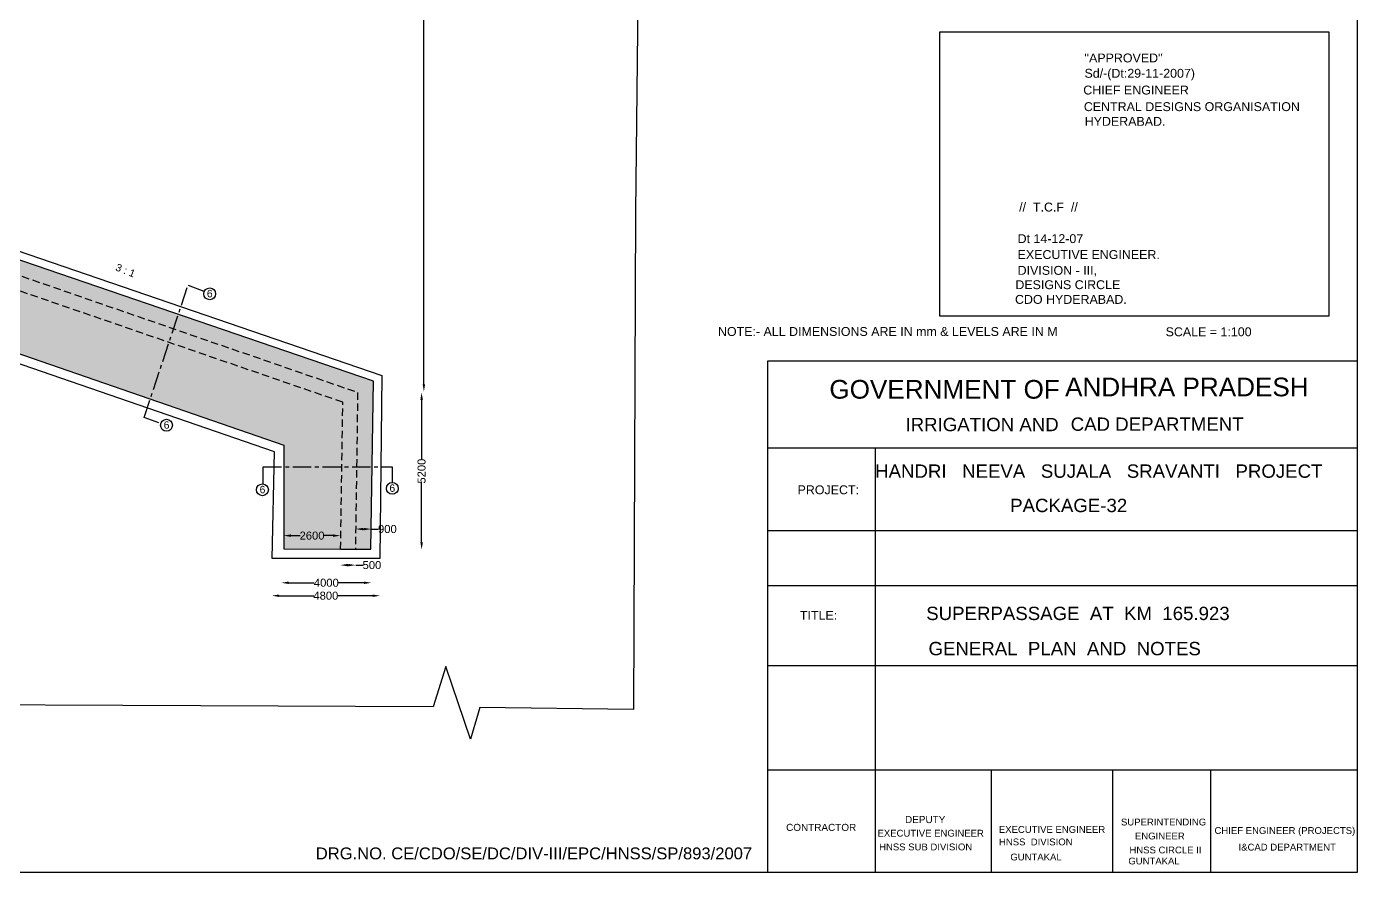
# Model space of a CAD drawing. Header units: millimetres. Extents: x 1761 to 117787, y 1869 to 85529.
# Drawn here: x 72883 to 117774, y 1869 to 30401 of the extents above; entities that cross this region are included whole.
import ezdxf

# ---------------------------------------------------------------- set-up
doc = ezdxf.new("R2010")
doc.units = ezdxf.units.MM
doc.header["$MEASUREMENT"] = 0
doc.linetypes.add('CENTER', pattern=[2, 1.25, -0.25, 0.25, -0.25])
doc.linetypes.add('DASHED', pattern=[0.75, 0.5, -0.25])
for name, color, linetype in [('DIM', 7, 'Continuous'), ('DWG', 7, 'Continuous'), ('TXT', 7, 'Continuous')]:
    doc.layers.add(name, color=color, linetype=linetype)
doc.styles.get("Standard").update_dxf_attribs({"font": 'arial.ttf'})
doc.dimstyles.new('Civil', dxfattribs={"dimtxt": 270, "dimasz": 250, "dimexe": 0.1, "dimexo": 0.0625, "dimgap": 0.09, "dimtad": 0, "dimdec": 0, "dimzin": 12, "dimdsep": 46, "dimtxsty": 'Standard', "dimcen": 0.1, "dimse1": 1, "dimse2": 1, "dimadec": 0, "dimazin": 2, "dimtfac": 1, "dimtdec": 0, "dimtofl": 0, "dimtmove": 0, "dimatfit": 3, "dimfxl": 1, "dimfrac": 1, "dimtolj": 1, "dimtzin": 0, "dimarcsym": 0})

# ---------------------------------------------------------------- blocks, each defined once
blk = doc.blocks.new('*D70')
at = {"layer": 'Defpoints', "color": 0, "transparency": 16777216}
for p in [(85994, 48512), (86284, 48512), (85994, 18087)]:
    blk.add_point(p, dxfattribs=at)
at = {"layer": 'DIM', "color": 0, "lineweight": -2, "transparency": 16777216}
for p, q in [((86284, 48262), (86284, 33807)), ((86284, 18337), (86284, 32792))]:
    blk.add_line(p, q, dxfattribs=at)
at = {"layer": 'DIM', "color": 0, "transparency": 16777216}
for points in [[(86242, 48262), (86325, 48262), (86284, 48512)], [(86242, 18337), (86325, 18337), (86284, 18087)]]:
    blk.add_solid(points, dxfattribs=at)
at = {"layer": 'DIM', "color": 0, "transparency": 16777216, "insert": (86284, 33299), "char_height": 270, "attachment_point": 5, "rotation": 90}
blk.add_mtext('\\A1;30000', dxfattribs=at)
blk = doc.blocks.new('*D71')
at = {"layer": 'Defpoints', "color": 0, "transparency": 16777216}
for p in [(86304, 18060), (86207, 12751), (86304, 12751)]:
    blk.add_point(p, dxfattribs=at)
at = {"layer": 'DIM', "color": 0, "lineweight": -2, "transparency": 16777216}
for p, q in [((86207, 17810), (86207, 15808)), ((86207, 13001), (86207, 15003))]:
    blk.add_line(p, q, dxfattribs=at)
at = {"layer": 'DIM', "color": 0, "transparency": 16777216}
for points in [[(86166, 17810), (86249, 17810), (86207, 18060)], [(86166, 13001), (86249, 13001), (86207, 12751)]]:
    blk.add_solid(points, dxfattribs=at)
at = {"layer": 'DIM', "color": 0, "transparency": 16777216, "insert": (86207, 15405), "char_height": 270, "attachment_point": 5, "rotation": 90}
blk.add_mtext('\\A1;5200', dxfattribs=at)
blk = doc.blocks.new('*D72')
at = {"layer": 'Defpoints', "color": 0, "transparency": 16777216}
for p in [(81152, 11157), (84802, 11203), (84802, 11157)]:
    blk.add_point(p, dxfattribs=at)
at = {"layer": 'DIM', "color": 0, "lineweight": -2, "transparency": 16777216}
for p, q in [((81402, 11203), (82569, 11203)), ((84552, 11203), (83386, 11203))]:
    blk.add_line(p, q, dxfattribs=at)
at = {"layer": 'DIM', "color": 0, "transparency": 16777216}
for points in [[(81402, 11245), (81402, 11161), (81152, 11203)], [(84552, 11245), (84552, 11161), (84802, 11203)]]:
    blk.add_solid(points, dxfattribs=at)
at = {"layer": 'DIM', "color": 0, "transparency": 16777216, "insert": (82977, 11203), "char_height": 270, "attachment_point": 5}
blk.add_mtext('\\A1;4800', dxfattribs=at)
blk = doc.blocks.new('*D73')
at = {"layer": 'Defpoints', "color": 0, "transparency": 16777216}
for p in [(81474, 11616), (84512, 11639), (84512, 11616)]:
    blk.add_point(p, dxfattribs=at)
at = {"layer": 'DIM', "color": 0, "lineweight": -2, "transparency": 16777216}
for p, q in [((81724, 11639), (82584, 11639)), ((84262, 11639), (83401, 11639))]:
    blk.add_line(p, q, dxfattribs=at)
at = {"layer": 'DIM', "color": 0, "transparency": 16777216}
for points in [[(81724, 11680), (81724, 11597), (81474, 11639)], [(84262, 11680), (84262, 11597), (84512, 11639)]]:
    blk.add_solid(points, dxfattribs=at)
at = {"layer": 'DIM', "color": 0, "transparency": 16777216, "insert": (82993, 11639), "char_height": 270, "attachment_point": 5}
blk.add_mtext('\\A1;4000', dxfattribs=at)
blk = doc.blocks.new('*D74')
at = {"layer": 'Defpoints', "color": 0, "transparency": 16777216}
for p in [(81550, 13214), (83471, 13229), (83471, 13214)]:
    blk.add_point(p, dxfattribs=at)
at = {"layer": 'DIM', "color": 0, "lineweight": -2, "transparency": 16777216}
for p, q in [((81800, 13229), (82106, 13229)), ((83221, 13229), (82916, 13229))]:
    blk.add_line(p, q, dxfattribs=at)
at = {"layer": 'DIM', "color": 0, "transparency": 16777216}
for points in [[(81800, 13271), (81800, 13187), (81550, 13229)], [(83221, 13271), (83221, 13187), (83471, 13229)]]:
    blk.add_solid(points, dxfattribs=at)
at = {"layer": 'DIM', "color": 0, "transparency": 16777216, "insert": (82511, 13229), "char_height": 270, "attachment_point": 5}
blk.add_mtext('\\A1;2600', dxfattribs=at)
blk = doc.blocks.new('*D75')
at = {"layer": 'Defpoints', "color": 0, "transparency": 16777216}
for p in [(83471, 12189), (83984, 12235), (83984, 12189)]:
    blk.add_point(p, dxfattribs=at)
at = {"layer": 'DIM', "color": 0, "lineweight": -2, "transparency": 16777216}
for p, q in [((83721, 12235), (83734, 12235)), ((83984, 12235), (84234, 12235))]:
    blk.add_line(p, q, dxfattribs=at)
at = {"layer": 'DIM', "color": 0, "transparency": 16777216}
for points in [[(83721, 12277), (83721, 12193), (83471, 12235)], [(83734, 12277), (83734, 12193), (83984, 12235)]]:
    blk.add_solid(points, dxfattribs=at)
at = {"layer": 'DIM', "color": 0, "transparency": 16777216, "insert": (84531, 12235), "char_height": 270, "attachment_point": 5}
blk.add_mtext('\\A1;500', dxfattribs=at)
blk = doc.blocks.new('*D76')
at = {"layer": 'Defpoints', "color": 0, "transparency": 16777216}
for p in [(83984, 13558), (84504, 13558), (84504, 13451)]:
    blk.add_point(p, dxfattribs=at)
at = {"layer": 'DIM', "color": 0, "lineweight": -2, "transparency": 16777216}
for p, q in [((84234, 13451), (84254, 13451)), ((84504, 13451), (84754, 13451))]:
    blk.add_line(p, q, dxfattribs=at)
at = {"layer": 'DIM', "color": 0, "transparency": 16777216}
for points in [[(84234, 13492), (84234, 13409), (83984, 13451)], [(84254, 13492), (84254, 13409), (84504, 13451)]]:
    blk.add_solid(points, dxfattribs=at)
at = {"layer": 'DIM', "color": 0, "transparency": 16777216, "insert": (85052, 13451), "char_height": 270, "attachment_point": 5}
blk.add_mtext('\\A1;900', dxfattribs=at)

msp = doc.modelspace()

# ---------------------------------------------------------------- hatches: boundary and pattern name
at = {"layer": 'DWG'}
h = msp.add_hatch(dxfattribs=at)
h.set_pattern_fill('AR-CONC', color=256, scale=100, style=0)
h.set_pattern_definition([(50, (0, 0), (717.26, -62.752), [75, -825]), (355, (0, 0), (-138.7513, 752.192), [60, -660]), (100.4514, (59.8, -5.2), (578.5094, 689.4395), [63.74, -701.142]), (46.1842, (0, 200), (1067.241, -165.519), [112.5, -1237.5]), (96.6356, (88.9, 186.2), (934.663, 974.118), [95.61, -1051.713]), (351.1842, (0, 200), (934.662, 974.119), [90, -990]), (21, (100, 150), (596.907, -402.619), [75, -825]), (326, (100, 150), (243.3153, 725.15), [60, -660]), (71.4514, (149.74, 116.45), (840.2226, 322.5305), [63.74, -701.142]), (37.5, (0, 0), (12.15986, 332.89385), [0, -652, 0, -670, 0, -662.5]), (7.5, (0, 0), (263.0695, 394.4117), [0, -382, 0, -637, 0, -252.5]), (327.5, (-223, 0), (533.8224, -22.5549), [0, -250, 0, -780, 0, -1035]), (317.5, (-323, 0), (583.1862, 100.105), [0, -325, 0, -518, 0, -735])])
h.paths.add_polyline_path([(83515.5, 15552.3), (81554.7, 15552.3), (81554.7, 12784.8), (83473.9, 12770.8)])
h.paths.add_polyline_path([(84014, 15552.3), (83515.5, 15552.3), (83473.9, 12770.8), (83975, 12776.5)])
h.paths.add_polyline_path([(84537.2, 15552.3), (84014, 15552.3), (83975, 12776.5), (84493.5, 12776.5)])
h.paths.add_polyline_path([(84582.6, 18437.6), (78000.6, 20688.1), (77841, 20208.7), (84049.3, 18062.2), (84014, 15552.3), (84537.2, 15552.3)])
h.paths.add_polyline_path([(84049.3, 18062.2), (77841, 20208.7), (77687.3, 19747), (83548, 17728.5), (83515.5, 15552.3), (84014, 15552.3)])
h.paths.add_polyline_path([(83548, 17728.5), (77687.3, 19747), (77051.1, 17835.9), (81554.7, 16278.4), (81554.7, 15552.3), (83515.5, 15552.3)])
h.paths.add_polyline_path([(77687.3, 19747), (70525.5, 22213.7), (68907, 22227.7), (68875.4, 19727.8), (72163.4, 19526.3), (77051.1, 17835.9)])
h.paths.add_polyline_path([(70595.9, 22713.7), (68913.1, 22713.7), (68907, 22227.7), (70525.5, 22213.7), (77687.3, 19747), (77841, 20208.7)])
h.paths.add_polyline_path([(70600.1, 23218.4), (70595.9, 22713.7), (77841, 20208.7), (78000.6, 20688.1)])
h.paths.add_polyline_path([(70600.1, 23218.4), (68926.7, 23790.6), (68913.1, 22713.7), (70595.9, 22713.7)])
h.paths.add_polyline_path([(68926.7, 23790.6), (68926.7, 24097.1), (67175.4, 24089.9), (67164.5, 22713.7), (68913.1, 22713.7)])
h.paths.add_polyline_path([(68900.6, 21719.4), (67156.7, 21732.7), (67156, 21639.2), (67067.2, 21639.2), (67067.2, 19727.8), (68875.4, 19727.8)])
h.paths.add_polyline_path([(66939.2, 21639.2), (63017.5, 21639.2), (62996.6, 20132.5), (66916.8, 20132.5)])
h.paths.add_polyline_path([(66793.3, 24723.4, -0.5839069), (66489.9, 24894.6, -0.5918619), (66797.3, 25063.4), (66882.2, 32242.8, -0.3799214), (65875.9, 33433.4), (63679.9, 33445.3), (63546.8, 22730.5), (66454, 22713.7), (66769.5, 22713.7)])
h.paths.add_polyline_path([(63679.9, 33445.3), (63128.3, 33448.3), (63106.1, 30968.9), (63086.3, 26579), (63032.8, 22733.5), (63546.8, 22730.5)])
h.paths.add_polyline_path([(63086.3, 26579), (62597.6, 26581.8), (62534.5, 22736.4), (63032.8, 22733.5)])
h.paths.add_polyline_path([(82027.1, 12948.7), (83001.2, 12948.7), (83001.2, 13505.1), (82027.1, 13505.1)], flags=24)
h.paths.add_polyline_path([(68576.5, 22873.3), (68576.5, 23847.4), (68020.1, 23847.4), (68020.1, 22873.3)], flags=24)
h.paths.add_polyline_path([(67814.6, 23146.3), (67814.6, 23910.6), (67258.2, 23910.6), (67258.2, 23146.3)], flags=24)
h.paths.add_polyline_path([(68715.3, 20234.6), (68715.3, 21208.7), (68158.9, 21208.7), (68158.9, 20234.6)], flags=24)

# ---------------------------------------------------------------- linework, layer by layer
msp.add_lwpolyline([(117771.1, 1869.6), (1761.4, 1869.6), (1761.4, 85529.2), (117771.1, 85529.2)], close=True)
for points in [[(63026.9, 64040.4), (83392.7, 63914.1), (83834.1, 65167.7), (84675.4, 62784.4), (85144.4, 63955.4), (93861.4, 63803.9), (93425.1, 24149.3), (93355.9, 7360.1), (88169.8, 7429), (87852.6, 6368.2), (87019, 8813.8), (86591.5, 7450), (60425.4, 7570.7)], [(66982, 24511), (69338.4, 24496.2), (69338.4, 23953.7), (84864.5, 18636.2), (84803.2, 12461.4), (81170.4, 12461.4), (81241.7, 16061.7), (72085.4, 19217.4), (69216.1, 19426.6), (69216.1, 19317.2), (66503.3, 19317.2), (66503.3, 19802.8), (62702.9, 19856.7), (62730.6, 22003.8)], [(66916.8, 20132.5), (66916.8, 19727.8), (68875.4, 19727.8), (72163.4, 19526.3), (81554.7, 16278.4), (81554.7, 12784.8), (83473.9, 12770.8), (83975, 12776.5), (84493.5, 12776.5), (84582.6, 18437.6), (68926.7, 23790.6), (68926.7, 24097.1), (66975.7, 24089.1)]]:
    msp.add_lwpolyline(points, dxfattribs=at)
at = {"layer": 'DWG', "linetype": 'DASHED', "ltscale": 500}
for points in [[(13919.6, 11501.7), (14018, 18318.1), (23056.4, 22910.3), (49506.6, 22811.5), (66454, 22713.7), (70595.9, 22713.7), (84049.3, 18062.2), (83975, 12776.5)], [(83473.9, 12770.8), (83548, 17728.5), (70525.5, 22213.7), (57384.5, 22327.9), (46646.4, 22379.6), (31496.9, 22488.9), (23053.6, 22425.7), (21334.7, 21476.2), (14531.4, 18023.8), (14427.3, 11501.7)]]:
    msp.add_lwpolyline(points, dxfattribs=at)
at = {"layer": 'DWG', "linetype": 'CENTER', "ltscale": 500}
for points in [[(77342.2, 17035.9), (76842.6, 17209.5), (78330.5, 21679.1), (78862.6, 21473)], [(80860.6, 14988.6), (80860.6, 15552.3), (85219.2, 15552.3), (85219.2, 15029.3)]]:
    msp.add_lwpolyline(points, dxfattribs=at)
at = {"layer": 'TXT'}
for p, q in [((97885, 16190.3), (117773.6, 16190.3)), ((101501.6, 16188.1), (101501.6, 8849.4)), ((97884.3, 13401.3), (117771.1, 13401.3)), ((97889.1, 11543.2), (117770.3, 11543.2)), ((97881.4, 8849.4), (117768.8, 8849.4)), ((101501.6, 8849.4), (101501.6, 1881.1)), ((97895.9, 5334), (117770.8, 5334)), ((105416.3, 5332.1), (105416.3, 1869.6)), ((109514.5, 5335.8), (109514.5, 1869)), ((112818.3, 5328.3), (112818.3, 1872.7))]:
    msp.add_line(p, q, dxfattribs=at)
for points in [[(103690.5, 30222.6), (116806.6, 30222.6), (116806.6, 20628.4), (103690.5, 20628.4)], [(97884.7, 19130.7), (117771.1, 19130.7), (117771.1, 1869.6), (97884.7, 1869.6)]]:
    msp.add_lwpolyline(points, close=True, dxfattribs=at)
for centre in [(79059.3, 21386.6), (77601.7, 16953.2), (80837.4, 14775.4), (85217.1, 14822.9)]:
    msp.add_circle(centre, 200, dxfattribs=at)

# ---------------------------------------------------------------- texts
for s, height, p in [("''APPROVED''", 300, (108561.6, 29193.6)), ('Sd/-(Dt:29-11-2007)', 300, (108568.4, 28676.8)), ('CHIEF ENGINEER', 300, (108526.7, 28111.8)), ('CENTRAL DESIGNS ORGANISATION', 300, (108546.1, 27551.2)), ('HYDERABAD.', 300, (108575.3, 27054.2)), ('//  T.C.F  //', 300, (106363.5, 24164.1)), ('Dt 14-12-07', 300, (106312.6, 23098.2)), ('EXECUTIVE ENGINEER.', 300, (106312.6, 22562.1)), ('DIVISION - III,', 300, (106312.6, 22028.1)), ('DESIGNS CIRCLE', 300, (106236.2, 21545)), ('6', 250, (78963.7, 21271.2)), ('CDO HYDERABAD.', 300, (106223.5, 21049.1)), ('NOTE:- ALL DIMENSIONS ARE IN mm & LEVELS ARE IN M', 300, (96204.4, 19966.2)), ('SCALE = 1:100', 300, (111304.5, 19956.6)), ('GOVERNMENT OF', 630, (99961.9, 17850.8)), ('ANDHRA PRADESH', 630, (107914, 17929.5)), ('6', 250, (77506.1, 16837.7)), ('IRRIGATION AND', 450, (102529.3, 16752.9)), ('CAD DEPARTMENT', 450, (108103.3, 16764.9)), ('HANDRI   NEEVA   SUJALA   SRAVANTI   PROJECT', 450, (101506.4, 15180.6)), ('6', 250, (80741.9, 14659.9)), ('6', 250, (85121.6, 14707.5)), ('PROJECT:', 300, (98889.1, 14625.5)), ('PACKAGE-32', 450, (106061.6, 14022)), ('SUPERPASSAGE  AT  KM  165.923', 450, (103230, 10380.9)), ('TITLE:', 300, (98968.7, 10390.1)), ('GENERAL  PLAN  AND  NOTES', 450, (103306.5, 9194.8)), ('DEPUTY', 240, (102514.4, 3531.3)), ('SUPERINTENDING', 230, (109798.9, 3452.2)), ('CONTRACTOR', 240, (98502.9, 3266.7)), ('EXECUTIVE ENGINEER', 230, (101586, 3076.4)), ('EXECUTIVE ENGINEER', 230, (105679.5, 3202)), ('ENGINEER', 230, (110270.7, 2980.8)), ('CHIEF ENGINEER (PROJECTS)', 230, (112953.5, 3166.5)), ('DRG.NO. CE/CDO/SE/DC/DIV-III/EPC/HNSS/SP/893/2007', 400, (82637.8, 2309.3)), ('HNSS SUB DIVISION', 230, (101639.6, 2612.6)), ('HNSS  DIVISION', 230, (105684.5, 2781.6)), ('HNSS CIRCLE II', 230, (110084.5, 2509.4)), ('I&CAD DEPARTMENT', 230, (113764.8, 2605.4)), ('GUNTAKAL', 230, (106067.3, 2273.1)), ('GUNTAKAL', 230, (110047.2, 2137.3))]:
    msp.add_text(s, height=height, dxfattribs=at).set_placement(p)
msp.add_text('3 : 1', height=250, rotation=338.21677, dxfattribs=at).set_placement((75857.7, 22186.6))

# ---------------------------------------------------------------- dimensions: what is measured, and where the dimension line sits
at = {"layer": 'DIM'}
for p1, p2, distance, text, picture, middle in [((85994.3, 18086.9), (85994.3, 48511.8), -289.5, '30000', '*D70', (86283.8, 33299.4)), ((86303.5, 18059.8), (86303.5, 12751.1), -96.3, '5200', '*D71', (86207.3, 15405.5)), ((83983.6, 13557.6), (84503.9, 13557.6), -107, '900', '*D76', (85051.8, 13450.6)), ((81550.3, 13213.6), (83470.9, 13213.6), 15.3, '2600', '*D74', (82510.6, 13228.9)), ((83470.9, 12189.2), (83983.6, 12189.2), 45.9, '500', '*D75', (84531.5, 12235.1)), ((81473.8, 11615.8), (84511.5, 11615.8), 22.9, '4000', '*D73', (82992.7, 11638.8)), ((81152.4, 11157.1), (84802.3, 11157.1), 45.9, '4800', '*D72', (82977.4, 11203))]:
    dim = msp.add_aligned_dim(p1=p1, p2=p2, distance=distance, text=text, dimstyle='Civil', dxfattribs=at)
    dim.commit()
    dim.dimension.update_dxf_attribs({"geometry": picture, "text_midpoint": middle})

doc.saveas('drawing.dxf')
